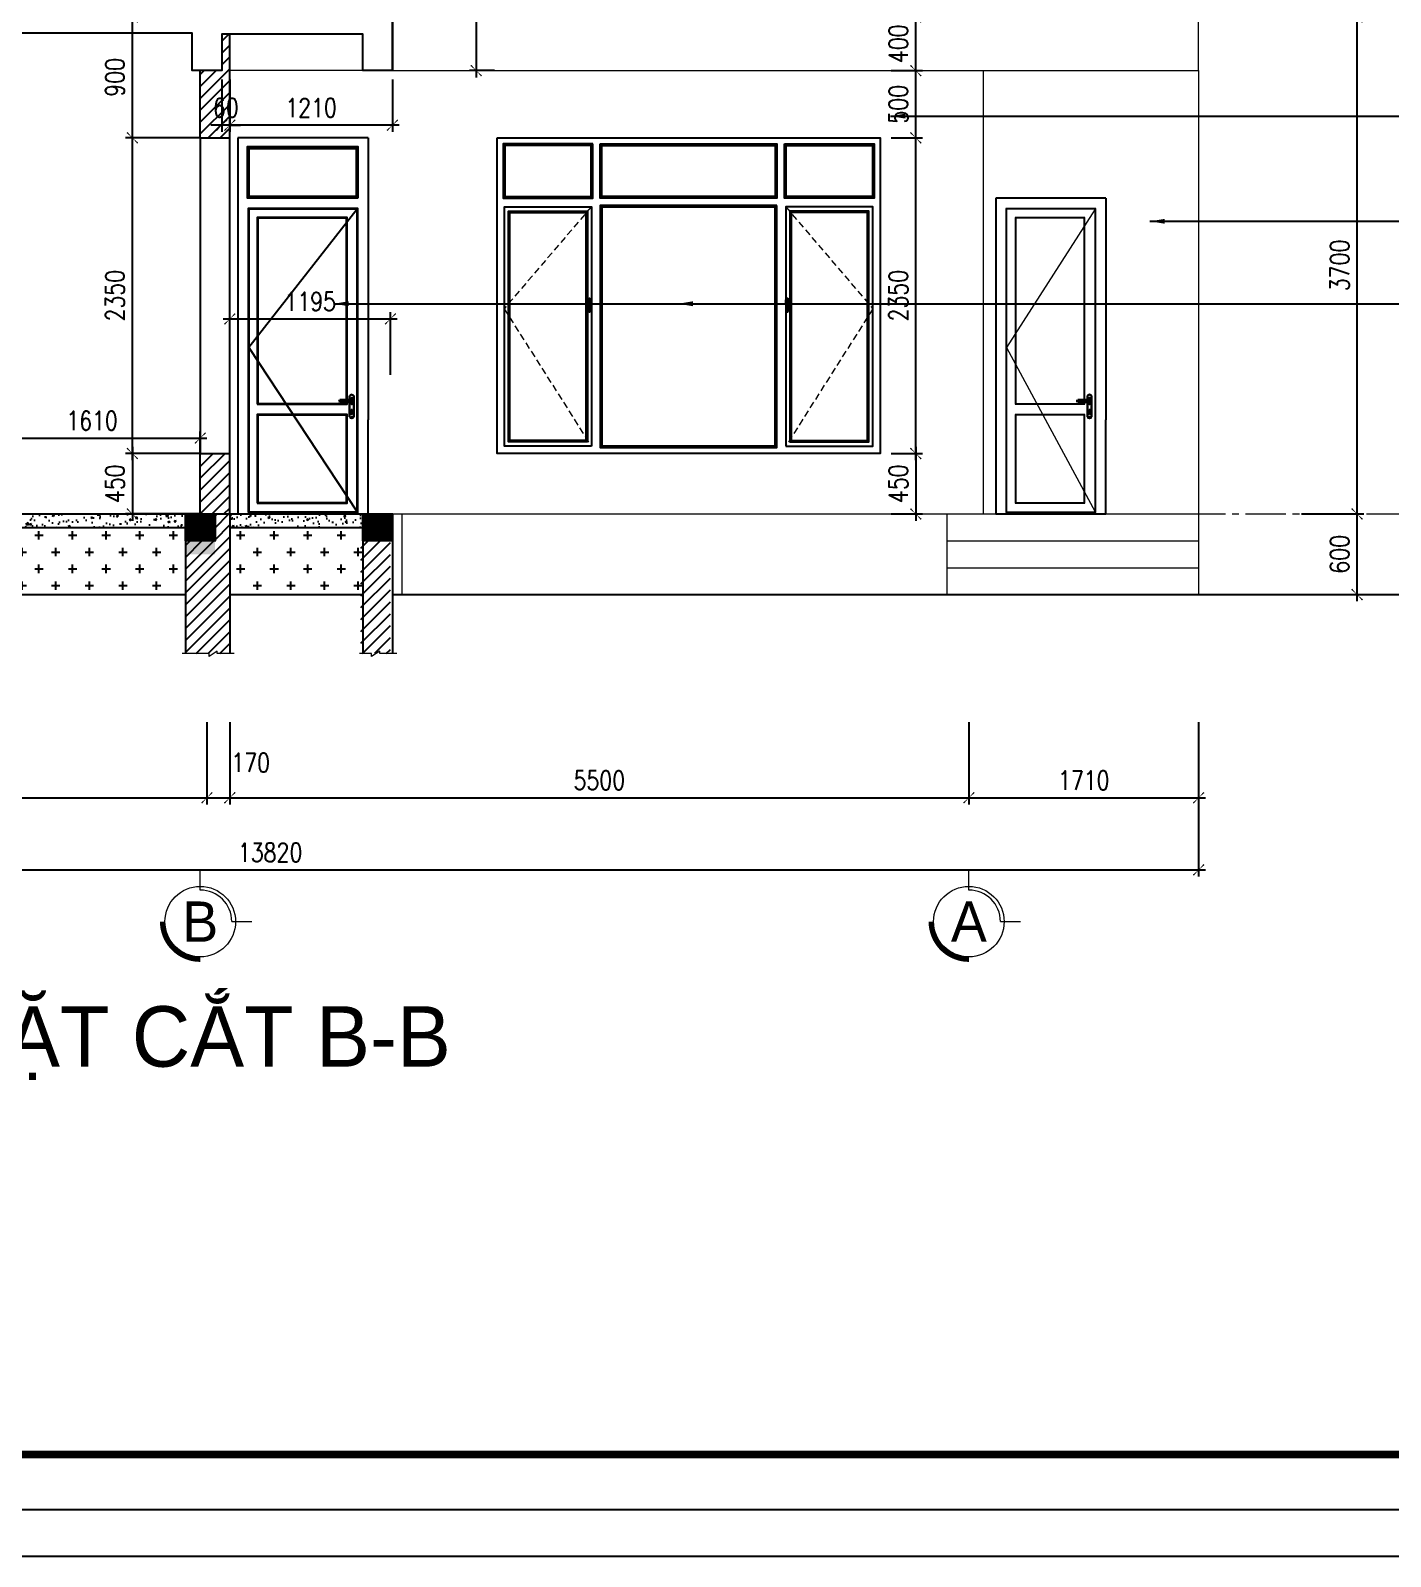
# Model space of a CAD drawing. Header units: millimetres. Extents: x -34806 to 662668, y 63228 to 99452.
# Drawn here: x 453486 to 463607, y 69332 to 80691 of the extents above; entities that cross this region are included whole.
import ezdxf
from ezdxf.enums import TextEntityAlignment as Align

# ---------------------------------------------------------------- set-up
doc = ezdxf.new("R2010")
doc.units = ezdxf.units.MM
doc.header["$LTSCALE"] = 200
doc.header["$MEASUREMENT"] = 0
doc.header["$PDMODE"] = 3
doc.header["$PDSIZE"] = 50
doc.linetypes.add('CENTER2', pattern=[1.125, 0.75, -0.125, 0.125, -0.125])
doc.linetypes.add('HIDDEN', pattern=[0.375, 0.25, -0.125])
doc.layers.get('0').update_dxf_attribs({"color": 95, "linetype": 'CONTINUOUS'})
doc.layers.get('DEFPOINTS').update_dxf_attribs({"linetype": 'CONTINUOUS'})
for name, color, linetype, lineweight in [('3', 7, 'CONTINUOUS', 30), ('hacth', 251, 'CONTINUOUS', 13), ('hatch', 251, 'CONTINUOUS', 5), ('nep', 4, 'CONTINUOUS', 30), ('thay', 7, 'CONTINUOUS', 18), ('tim', 254, 'CENTER2', 9), ('VU', 8, 'HIDDEN', 13)]:
    doc.layers.add(name, color=color, linetype=linetype, lineweight=lineweight)
for name, color, linetype in [('8', 1, 'CONTINUOUS'), ('A_Walls', 1, 'CONTINUOUS'), ('DIM', 1, 'CONTINUOUS'), ('KHUNGTEN', 7, 'CONTINUOUS'), ('NET-THAY', 4, 'CONTINUOUS'), ('Net_Manh', 155, 'CONTINUOUS'), ('TEXT', 7, 'CONTINUOUS'), ('TPTA-Text', 253, 'CONTINUOUS'), ('TPTA-Virtural', 253, 'CONTINUOUS'), ('TUONG', 2, 'CONTINUOUS'), ('wood', 254, 'CONTINUOUS')]:
    doc.layers.add(name, color=color, linetype=linetype)
doc.styles.add('dam', font='VHAVANB.ttf', dxfattribs={"width": 0.9, "height": 450})
doc.styles.add('RomanS', font='romans.shx', dxfattribs={"width": 0.8})
doc.dimstyles.new('D1', dxfattribs={"dimtxt": 140, "dimasz": 80, "dimexe": 50, "dimexo": 0, "dimgap": 60, "dimtad": 1, "dimdec": 0, "dimzin": 0, "dimdsep": 46, "dimtxsty": 'RomanS', "dimblk1": 'ARCHTICK', "dimblk2": 'ARCHTICK', "dimsah": 1, "dimcen": 100, "dimdle": 50, "dimclrt": 7, "dimadec": 0, "dimazin": 0, "dimtfac": 0.005, "dimtdec": 0, "dimtix": 1, "dimtofl": 0, "dimtmove": 2, "dimatfit": 3, "dimldrblk": 'ARCHTICK', "dimfxl": 1, "dimtvp": 0.8, "dimtolj": 1, "dimtzin": 0, "dimarcsym": 0})
doc.dimstyles.new('DIM-A3', dxfattribs={"dimscale": 0, "dimtxt": 160, "dimasz": 110, "dimexe": 110, "dimexo": 0, "dimgap": 110, "dimtad": 1, "dimdec": 0, "dimdsep": 46, "dimtxsty": 'RomanS', "dimblk1": 'ARCHTICK', "dimblk2": 'ARCHTICK', "dimsah": 1, "dimcen": 0.09, "dimdle": 110, "dimclrd": 256, "dimclre": 256, "dimclrt": 14, "dimadec": 0, "dimazin": 0, "dimtfac": 1, "dimtdec": 0, "dimtix": 1, "dimtmove": 2, "dimatfit": 3, "dimfxl": 110, "dimtolj": 1, "dimarcsym": 0})

# ---------------------------------------------------------------- blocks, each defined once
blk = doc.blocks.new('tr')
at = {"layer": 'thay', "ltscale": 600}
for p, q in [((0, -200), (0, 0)), ((313, -513), (513, -513))]:
    blk.add_line(p, q, dxfattribs=at)
at = {"layer": 'thay', "color": 150, "ltscale": 600, "const_width": 50}
blk.add_lwpolyline([(-375, -513, 0.414214), (0, -888, 0.414214)], format="xyb", dxfattribs=at)
at = {"layer": 'thay', "ltscale": 600}
blk.add_circle((0, -513), 350, dxfattribs=at)
blk.add_arc((0, -513), 313, 0, 90, dxfattribs=at)
blk = doc.blocks.new('_ArchTick')
at = {"layer": 'DIM', "color": 150}
blk.add_lwpolyline([(0.5, 0.5, 0.133, 0, 0), (0, 0, 0, 0.133, 0), (-0.5, -0.5, 0.133, 0.133, 0)], format="xyseb", dxfattribs=at)
blk = doc.blocks.new('*D658')
at = {"layer": 'DEFPOINTS', "color": 0}
for p in [(448359, 75542), (462179, 75542), (462179, 74443)]:
    blk.add_point(p, dxfattribs=at)
at = {"layer": 'DIM', "color": 0, "lineweight": -2}
for p, q in [((448359, 75542), (448359, 74393)), ((462179, 75542), (462179, 74393)), ((448309, 74443), (462229, 74443))]:
    blk.add_line(p, q, dxfattribs=at)
at = {"layer": 'DIM', "color": 0, "lineweight": -2, "xscale": 80, "yscale": 80, "zscale": 80, "rotation": 180}
blk.add_blockref('_ArchTick', (448359, 74443), dxfattribs=at)
at = {"layer": 'DIM', "color": 0, "lineweight": -2, "xscale": 80, "yscale": 80, "zscale": 80}
blk.add_blockref('_ArchTick', (462179, 74443), dxfattribs=at)
at = {"layer": 'DIM', "color": 7, "insert": (455269, 74573), "char_height": 140, "attachment_point": 5, "style": 'RomanS'}
blk.add_mtext('\\A1;13820', dxfattribs=at)
blk = doc.blocks.new('*D660')
at = {"layer": 'DEFPOINTS', "color": 0}
for p in [(454969, 75542), (460469, 75542), (460469, 74980)]:
    blk.add_point(p, dxfattribs=at)
at = {"layer": 'DIM', "color": 0, "lineweight": -2}
for p, q in [((454969, 75542), (454969, 74930)), ((460469, 75542), (460469, 74930)), ((454919, 74980), (460519, 74980))]:
    blk.add_line(p, q, dxfattribs=at)
at = {"layer": 'DIM', "color": 0, "lineweight": -2, "xscale": 80, "yscale": 80, "zscale": 80, "rotation": 180}
blk.add_blockref('_ArchTick', (454969, 74980), dxfattribs=at)
at = {"layer": 'DIM', "color": 0, "lineweight": -2, "xscale": 80, "yscale": 80, "zscale": 80}
blk.add_blockref('_ArchTick', (460469, 74980), dxfattribs=at)
at = {"layer": 'DIM', "color": 7, "insert": (457719, 75110), "char_height": 140, "attachment_point": 5, "style": 'RomanS'}
blk.add_mtext('\\A1;5500', dxfattribs=at)
blk = doc.blocks.new('*D661')
at = {"layer": 'DEFPOINTS', "color": 0}
for p in [(460469, 75542), (462179, 75542), (462179, 74980)]:
    blk.add_point(p, dxfattribs=at)
at = {"layer": 'DIM', "color": 0, "lineweight": -2}
for p, q in [((460469, 75542), (460469, 74930)), ((462179, 75542), (462179, 74930)), ((460419, 74980), (462229, 74980))]:
    blk.add_line(p, q, dxfattribs=at)
at = {"layer": 'DIM', "color": 0, "lineweight": -2, "xscale": 80, "yscale": 80, "zscale": 80, "rotation": 180}
blk.add_blockref('_ArchTick', (460469, 74980), dxfattribs=at)
at = {"layer": 'DIM', "color": 0, "lineweight": -2, "xscale": 80, "yscale": 80, "zscale": 80}
blk.add_blockref('_ArchTick', (462179, 74980), dxfattribs=at)
at = {"layer": 'DIM', "color": 7, "insert": (461324, 75110), "char_height": 140, "attachment_point": 5, "style": 'RomanS'}
blk.add_mtext('\\A1;1710', dxfattribs=at)
blk = doc.blocks.new('*D662')
at = {"layer": 'DEFPOINTS', "color": 0}
for p in [(448469, 75542), (454799, 75542), (454799, 74980)]:
    blk.add_point(p, dxfattribs=at)
at = {"layer": 'DIM', "color": 0, "lineweight": -2}
for p, q in [((448469, 75542), (448469, 74930)), ((454799, 75542), (454799, 74930)), ((448419, 74980), (454849, 74980))]:
    blk.add_line(p, q, dxfattribs=at)
at = {"layer": 'DIM', "color": 0, "lineweight": -2, "xscale": 80, "yscale": 80, "zscale": 80, "rotation": 180}
blk.add_blockref('_ArchTick', (448469, 74980), dxfattribs=at)
at = {"layer": 'DIM', "color": 0, "lineweight": -2, "xscale": 80, "yscale": 80, "zscale": 80}
blk.add_blockref('_ArchTick', (454799, 74980), dxfattribs=at)
at = {"layer": 'DIM', "color": 7, "insert": (451634, 75110), "char_height": 140, "attachment_point": 5, "style": 'RomanS'}
blk.add_mtext('\\A1;6330', dxfattribs=at)
blk = doc.blocks.new('*D666')
at = {"layer": 'DEFPOINTS', "color": 0}
for p in [(454799, 75542), (454969, 75542), (454969, 74980)]:
    blk.add_point(p, dxfattribs=at)
at = {"layer": 'DIM', "color": 0, "lineweight": -2}
for p, q in [((454799, 75542), (454799, 74930)), ((454969, 75542), (454969, 74930)), ((454749, 74980), (455019, 74980))]:
    blk.add_line(p, q, dxfattribs=at)
at = {"layer": 'DIM', "color": 0, "lineweight": -2, "xscale": 80, "yscale": 80, "zscale": 80, "rotation": 180}
blk.add_blockref('_ArchTick', (454799, 74980), dxfattribs=at)
at = {"layer": 'DIM', "color": 0, "lineweight": -2, "xscale": 80, "yscale": 80, "zscale": 80}
blk.add_blockref('_ArchTick', (454969, 74980), dxfattribs=at)
at = {"layer": 'DIM', "color": 7, "insert": (455124, 75242), "char_height": 140, "attachment_point": 5, "style": 'RomanS'}
blk.add_mtext('\\A1;170', dxfattribs=at)
blk = doc.blocks.new('*D669')
at = {"layer": 'DEFPOINTS', "color": 0}
for p in [(456164, 78544), (454969, 78275), (456164, 78127)]:
    blk.add_point(p, dxfattribs=at)
at = {"layer": 'DIM', "color": 0, "lineweight": -2}
for p, q in [((454919, 78544), (456214, 78544)), ((454969, 78275), (454969, 78594)), ((456164, 78127), (456164, 78594))]:
    blk.add_line(p, q, dxfattribs=at)
at = {"layer": 'DIM', "color": 0, "lineweight": -2, "xscale": 80, "yscale": 80, "zscale": 80, "rotation": 180}
blk.add_blockref('_ArchTick', (454969, 78544), dxfattribs=at)
at = {"layer": 'DIM', "color": 0, "lineweight": -2, "xscale": 80, "yscale": 80, "zscale": 80}
blk.add_blockref('_ArchTick', (456164, 78544), dxfattribs=at)
at = {"layer": 'DIM', "color": 7, "insert": (455567, 78674), "char_height": 140, "attachment_point": 5, "style": 'RomanS'}
blk.add_mtext('\\A1;1195', dxfattribs=at)
blk = doc.blocks.new('*D681')
at = {"layer": 'DEFPOINTS', "color": 0}
for p in [(454244, 79892), (454749, 79892), (454749, 77542)]:
    blk.add_point(p, dxfattribs=at)
at = {"layer": 'DIM', "color": 0, "lineweight": -2}
for p, q in [((454749, 79892), (454194, 79892)), ((454244, 77492), (454244, 79942)), ((454749, 77542), (454194, 77542))]:
    blk.add_line(p, q, dxfattribs=at)
at = {"layer": 'DIM', "color": 0, "lineweight": -2, "xscale": 80, "yscale": 80, "zscale": 80}
for p, rotation in [((454244, 79892), 90), ((454244, 77542), 270)]:
    blk.add_blockref('_ArchTick', p, dxfattribs=dict(at, rotation=rotation))
at = {"layer": 'DIM', "color": 7, "insert": (454114, 78717), "char_height": 140, "attachment_point": 5, "rotation": 90, "style": 'RomanS'}
blk.add_mtext('\\A1;2350', dxfattribs=at)
blk = doc.blocks.new('*D682')
at = {"layer": 'DEFPOINTS', "color": 0}
for p in [(454749, 77542), (454244, 77092), (454749, 77092)]:
    blk.add_point(p, dxfattribs=at)
at = {"layer": 'DIM', "color": 0, "lineweight": -2}
for p, q in [((454244, 77592), (454244, 77042)), ((454749, 77542), (454194, 77542)), ((454749, 77092), (454194, 77092))]:
    blk.add_line(p, q, dxfattribs=at)
at = {"layer": 'DIM', "color": 0, "lineweight": -2, "xscale": 80, "yscale": 80, "zscale": 80}
for p, rotation in [((454244, 77542), 90), ((454244, 77092), 270)]:
    blk.add_blockref('_ArchTick', p, dxfattribs=dict(at, rotation=rotation))
at = {"layer": 'DIM', "color": 7, "insert": (454114, 77317), "char_height": 140, "attachment_point": 5, "rotation": 90, "style": 'RomanS'}
blk.add_mtext('\\A1;450', dxfattribs=at)
blk = doc.blocks.new('*D683')
at = {"layer": 'DEFPOINTS', "color": 0}
for p in [(454244, 80792), (454749, 80792), (454749, 79892)]:
    blk.add_point(p, dxfattribs=at)
at = {"layer": 'DIM', "color": 0, "lineweight": -2}
for p, q in [((454749, 80792), (454194, 80792)), ((454244, 79842), (454244, 80842)), ((454749, 79892), (454194, 79892))]:
    blk.add_line(p, q, dxfattribs=at)
at = {"layer": 'DIM', "color": 0, "lineweight": -2, "xscale": 80, "yscale": 80, "zscale": 80}
for p, rotation in [((454244, 80792), 90), ((454244, 79892), 270)]:
    blk.add_blockref('_ArchTick', p, dxfattribs=dict(at, rotation=rotation))
at = {"layer": 'DIM', "color": 7, "insert": (454114, 80342), "char_height": 140, "attachment_point": 5, "rotation": 90, "style": 'RomanS'}
blk.add_mtext('\\A1;900', dxfattribs=at)
blk = doc.blocks.new('*D684')
at = {"layer": 'DEFPOINTS', "color": 0}
for p in [(462944, 89498), (463876, 89498), (462944, 76492)]:
    blk.add_point(p, dxfattribs=at)
at = {"layer": 'DIM', "color": 0, "lineweight": -2}
for p, q in [((463876, 76442), (463876, 89548)), ((462944, 89498), (463926, 89498)), ((462944, 76492), (463926, 76492))]:
    blk.add_line(p, q, dxfattribs=at)
at = {"layer": 'DIM', "color": 0, "lineweight": -2, "xscale": 80, "yscale": 80, "zscale": 80}
for p, rotation in [((463876, 89498), 90), ((463876, 76492), 270)]:
    blk.add_blockref('_ArchTick', p, dxfattribs=dict(at, rotation=rotation))
at = {"layer": 'DIM', "color": 7, "insert": (463738, 82855), "char_height": 140, "attachment_point": 5, "rotation": 90, "style": 'RomanS'}
blk.add_mtext('\\A1;13005', dxfattribs=at)
blk = doc.blocks.new('*D685')
at = {"layer": 'DEFPOINTS', "color": 0}
for p in [(462944, 77092), (463358, 77092), (462944, 76492)]:
    blk.add_point(p, dxfattribs=at)
at = {"layer": 'DIM', "color": 0, "lineweight": -2}
for p, q in [((463358, 76442), (463358, 77142)), ((462944, 77092), (463408, 77092)), ((462944, 76492), (463408, 76492))]:
    blk.add_line(p, q, dxfattribs=at)
at = {"layer": 'DIM', "color": 0, "lineweight": -2, "xscale": 80, "yscale": 80, "zscale": 80}
for p, rotation in [((463358, 77092), 90), ((463358, 76492), 270)]:
    blk.add_blockref('_ArchTick', p, dxfattribs=dict(at, rotation=rotation))
at = {"layer": 'DIM', "color": 7, "insert": (463228, 76792), "char_height": 140, "attachment_point": 5, "rotation": 90, "style": 'RomanS'}
blk.add_mtext('\\A1;600', dxfattribs=at)
blk = doc.blocks.new('*D686')
at = {"layer": 'DEFPOINTS', "color": 0}
for p in [(462944, 80792), (463358, 80792), (462944, 77092)]:
    blk.add_point(p, dxfattribs=at)
at = {"layer": 'DIM', "color": 0, "lineweight": -2}
for p, q in [((462944, 80792), (463408, 80792)), ((463358, 77042), (463358, 80842)), ((462944, 77092), (463408, 77092))]:
    blk.add_line(p, q, dxfattribs=at)
at = {"layer": 'DIM', "color": 0, "lineweight": -2, "xscale": 80, "yscale": 80, "zscale": 80}
for p, rotation in [((463358, 80792), 90), ((463358, 77092), 270)]:
    blk.add_blockref('_ArchTick', p, dxfattribs=dict(at, rotation=rotation))
at = {"layer": 'DIM', "color": 7, "insert": (463228, 78942), "char_height": 140, "attachment_point": 5, "rotation": 90, "style": 'RomanS'}
blk.add_mtext('\\A1;3700', dxfattribs=at)
blk = doc.blocks.new('*D698')
at = {"layer": 'DEFPOINTS', "color": 0}
for p in [(456939, 81492), (456803, 80392), (456939, 80392)]:
    blk.add_point(p, dxfattribs=at)
at = {"layer": 'DIM', "color": 0, "lineweight": -2}
for p, q in [((456939, 81492), (456753, 81492)), ((456803, 81542), (456803, 80342)), ((456939, 80392), (456753, 80392))]:
    blk.add_line(p, q, dxfattribs=at)
at = {"layer": 'DIM', "color": 0, "lineweight": -2, "xscale": 80, "yscale": 80, "zscale": 80}
for p, rotation in [((456803, 81492), 90), ((456803, 80392), 270)]:
    blk.add_blockref('_ArchTick', p, dxfattribs=dict(at, rotation=rotation))
at = {"layer": 'DIM', "color": 7, "insert": (456673, 80942), "char_height": 140, "attachment_point": 5, "rotation": 90, "style": 'RomanS'}
blk.add_mtext('\\A1;1100', dxfattribs=at)
blk = doc.blocks.new('taynam')
at = {"layer": '8'}
for p, q in [((-3, 21), (1, 21)), ((-1, 20), (-1, 23)), ((-3, -21), (1, -21)), ((-1, -23), (-1, -20)), ((-3, -119), (1, -119)), ((-1, -121), (-1, -117))]:
    blk.add_line(p, q, dxfattribs=at)
for centre in [(-1, 21), (-1, -21), (-1, -119)]:
    blk.add_circle(centre, 2.54, dxfattribs=at)
at = {"layer": 'nep', "lineweight": 30}
for p, q in [((-3, 8), (87, 8)), ((-6, -77), (-6, -93)), ((-3, -8), (87, -8)), ((4, -77), (4, -93))]:
    blk.add_line(p, q, dxfattribs=at)
for points in [[(-16, 38), (-16, -119)], [(15, 8), (15, 38)], [(-1, -69), (0, -69), (0, -70), (0, -70), (0, -71), (0, -71), (0, -75), (-2, -75), (-2, -69), (-1, -69)], [(15, -119), (15, -8)]]:
    blk.add_lwpolyline(points, dxfattribs=at)
for centre, radius, start, end in [((-1, 30), 17.2, 26.2994, 153.7006), ((0, 0), 8.68, 107.4908, 252.5092), ((81, 0), 10.7, 309.4148, 50.5852), ((-1, -72), 6.73, 314.6001, 225.3999), ((-1, -93), 4.72, 180, 0), ((-1, -111), 17.4, 207.4481, 332.5519)]:
    blk.add_arc(centre, radius, start, end, dxfattribs=at)
blk = doc.blocks.new('*D702')
at = {"layer": 'DEFPOINTS', "color": 0}
for p in [(454969, 80325), (456179, 80325), (454969, 79986)]:
    blk.add_point(p, dxfattribs=at)
at = {"layer": 'DIM', "color": 0, "lineweight": -2}
for p, q in [((454969, 80325), (454969, 79936)), ((456179, 80325), (456179, 79936)), ((456229, 79986), (454919, 79986))]:
    blk.add_line(p, q, dxfattribs=at)
at = {"layer": 'DIM', "color": 0, "lineweight": -2, "xscale": 80, "yscale": 80, "zscale": 80, "rotation": 180}
blk.add_blockref('_ArchTick', (454969, 79986), dxfattribs=at)
at = {"layer": 'DIM', "color": 0, "lineweight": -2, "xscale": 80, "yscale": 80, "zscale": 80}
blk.add_blockref('_ArchTick', (456179, 79986), dxfattribs=at)
at = {"layer": 'DIM', "color": 7, "insert": (455574, 80116), "char_height": 140, "attachment_point": 5, "style": 'RomanS'}
blk.add_mtext('\\A1;1210', dxfattribs=at)
blk = doc.blocks.new('*D703')
at = {"layer": 'DEFPOINTS', "color": 0}
for p in [(454909, 80325), (454969, 80325), (454909, 79986)]:
    blk.add_point(p, dxfattribs=at)
at = {"layer": 'DIM', "color": 0, "lineweight": -2}
for p, q in [((454909, 80325), (454909, 79936)), ((454969, 80325), (454969, 79936)), ((454909, 79986), (454829, 79986)), ((454969, 79986), (455049, 79986))]:
    blk.add_line(p, q, dxfattribs=at)
at = {"layer": 'DIM', "color": 0, "lineweight": -2, "xscale": 80, "yscale": 80, "zscale": 80}
blk.add_blockref('_ArchTick', (454909, 79986), dxfattribs=at)
at = {"layer": 'DIM', "color": 0, "lineweight": -2, "xscale": 80, "yscale": 80, "zscale": 80, "rotation": 180}
blk.add_blockref('_ArchTick', (454969, 79986), dxfattribs=at)
at = {"layer": 'DIM', "color": 7, "insert": (454939, 80116), "char_height": 140, "attachment_point": 5, "style": 'RomanS'}
blk.add_mtext('\\A1;60', dxfattribs=at)
blk = doc.blocks.new('*D705')
at = {"layer": 'DEFPOINTS', "color": 0}
for p in [(454749, 77657), (453139, 77238), (454749, 77238)]:
    blk.add_point(p, dxfattribs=at)
at = {"layer": 'DIM', "color": 0, "lineweight": -2}
for p, q in [((453139, 77238), (453139, 77707)), ((454749, 77238), (454749, 77707)), ((453089, 77657), (454799, 77657))]:
    blk.add_line(p, q, dxfattribs=at)
at = {"layer": 'DIM', "color": 0, "lineweight": -2, "xscale": 80, "yscale": 80, "zscale": 80, "rotation": 180}
blk.add_blockref('_ArchTick', (453139, 77657), dxfattribs=at)
at = {"layer": 'DIM', "color": 0, "lineweight": -2, "xscale": 80, "yscale": 80, "zscale": 80}
blk.add_blockref('_ArchTick', (454749, 77657), dxfattribs=at)
at = {"layer": 'DIM', "color": 7, "insert": (453944, 77787), "char_height": 140, "attachment_point": 5, "style": 'RomanS'}
blk.add_mtext('\\A1;1610', dxfattribs=at)
blk = doc.blocks.new('*D1041')
at = {"layer": 'DEFPOINTS', "color": 0}
for p in [(459891, 77542), (459891, 77092), (460074, 77092)]:
    blk.add_point(p, dxfattribs=at)
at = {"layer": 'DIM', "color": 0, "lineweight": -2}
for p, q in [((460074, 77592), (460074, 77042)), ((459891, 77542), (460124, 77542)), ((459891, 77092), (460124, 77092))]:
    blk.add_line(p, q, dxfattribs=at)
at = {"layer": 'DIM', "color": 0, "lineweight": -2, "xscale": 80, "yscale": 80, "zscale": 80}
for p, rotation in [((460074, 77542), 90), ((460074, 77092), 270)]:
    blk.add_blockref('_ArchTick', p, dxfattribs=dict(at, rotation=rotation))
at = {"layer": 'DIM', "color": 7, "insert": (459944, 77317), "char_height": 140, "attachment_point": 5, "rotation": 90, "style": 'RomanS'}
blk.add_mtext('\\A1;450', dxfattribs=at)
blk = doc.blocks.new('*D1042')
at = {"layer": 'DEFPOINTS', "color": 0}
for p in [(459891, 79892), (460074, 79892), (459891, 77542)]:
    blk.add_point(p, dxfattribs=at)
at = {"layer": 'DIM', "color": 0, "lineweight": -2}
for p, q in [((459891, 79892), (460124, 79892)), ((460074, 77492), (460074, 79942)), ((459891, 77542), (460124, 77542))]:
    blk.add_line(p, q, dxfattribs=at)
at = {"layer": 'DIM', "color": 0, "lineweight": -2, "xscale": 80, "yscale": 80, "zscale": 80}
for p, rotation in [((460074, 79892), 90), ((460074, 77542), 270)]:
    blk.add_blockref('_ArchTick', p, dxfattribs=dict(at, rotation=rotation))
at = {"layer": 'DIM', "color": 7, "insert": (459944, 78717), "char_height": 140, "attachment_point": 5, "rotation": 90, "style": 'RomanS'}
blk.add_mtext('\\A1;2350', dxfattribs=at)
blk = doc.blocks.new('*D1043')
at = {"layer": 'DEFPOINTS', "color": 0}
for p in [(459891, 80392), (460074, 80392), (459891, 79892)]:
    blk.add_point(p, dxfattribs=at)
at = {"layer": 'DIM', "color": 0, "lineweight": -2}
for p, q in [((460074, 79842), (460074, 80442)), ((459891, 80392), (460124, 80392)), ((459891, 79892), (460124, 79892))]:
    blk.add_line(p, q, dxfattribs=at)
at = {"layer": 'DIM', "color": 0, "lineweight": -2, "xscale": 80, "yscale": 80, "zscale": 80}
for p, rotation in [((460074, 80392), 90), ((460074, 79892), 270)]:
    blk.add_blockref('_ArchTick', p, dxfattribs=dict(at, rotation=rotation))
at = {"layer": 'DIM', "color": 7, "insert": (459944, 80142), "char_height": 140, "attachment_point": 5, "rotation": 90, "style": 'RomanS'}
blk.add_mtext('\\A1;500', dxfattribs=at)
blk = doc.blocks.new('*D1044')
at = {"layer": 'DEFPOINTS', "color": 0}
for p in [(459891, 80792), (460074, 80792), (459891, 80392)]:
    blk.add_point(p, dxfattribs=at)
at = {"layer": 'DIM', "color": 0, "lineweight": -2}
for p, q in [((459891, 80792), (460124, 80792)), ((460074, 80342), (460074, 80842)), ((459891, 80392), (460124, 80392))]:
    blk.add_line(p, q, dxfattribs=at)
at = {"layer": 'DIM', "color": 0, "lineweight": -2, "xscale": 80, "yscale": 80, "zscale": 80}
for p, rotation in [((460074, 80792), 90), ((460074, 80392), 270)]:
    blk.add_blockref('_ArchTick', p, dxfattribs=dict(at, rotation=rotation))
at = {"layer": 'DIM', "color": 7, "insert": (459944, 80592), "char_height": 140, "attachment_point": 5, "rotation": 90, "style": 'RomanS'}
blk.add_mtext('\\A1;400', dxfattribs=at)
blk = doc.blocks.new('khung')
at = {"layer": 'DEFPOINTS', "color": 8}
blk.add_lwpolyline([(0, 0), (31503, 0), (31503, 22275), (0, 22275)], close=True, dxfattribs=at)
at = {"layer": 'KHUNGTEN', "color": 4, "const_width": 54.3}
blk.add_lwpolyline([(848, 388), (31117, 388), (31117, 21887), (848, 21887)], close=True, dxfattribs=at)

msp = doc.modelspace()

# ---------------------------------------------------------------- hatches: boundary and pattern name
h = msp.add_hatch()
h.set_pattern_fill('ANSI31', color=256, scale=15, angle=180, style=0)
h.set_pattern_definition([(225, (-15057.5215, -197493.4991), (1.325825215, -1.325825215), [])])
h.paths.add_polyline_path([(454859.1, 77092.3), (454639.1, 77092.3), (454639.1, 76892.3), (454859.1, 76892.3)])
h.paths.add_polyline_path([(456179.1, 77092.3), (455959.1, 77092.3), (455959.1, 76892.3), (456179.1, 76892.3)])
h.paths.add_polyline_path([(448579.1, 76992.3), (448359.1, 76992.3), (448359.1, 76792.3), (448579.1, 76792.3)])
h.paths.add_polyline_path([(450059.1, 76992.3), (449839.1, 76992.3), (449839.1, 76739.2), (450059.1, 76739.2)])
at = {"layer": 'Net_Manh'}
h = msp.add_hatch(dxfattribs=at)
h.set_pattern_fill('ANSI31', color=256, scale=500, style=0)
h.set_pattern_definition([(45, (-482.32, -336066.216), (-44.194174, 44.194174), [])])
h.paths.add_polyline_path([(454749.1, 79892.4), (454969.1, 79892.4), (454969.1, 80664.8), (454909.1, 80664.8), (454909.1, 80392.3), (454749.1, 80392.3)])
h.paths.add_polyline_path([(454969.1, 77542.3), (454749.1, 77542.3), (454749.1, 77092.3), (454969.1, 77092.3)])
h = msp.add_hatch(dxfattribs=at)
h.set_pattern_fill('AR-CONC', color=256, scale=20, style=0)
h.set_pattern_definition([(50, (-482.32, -336066.22), (143.452037, -12.550427), [15, -165]), (355, (-482.32, -336066.22), (-27.750267, 150.438427), [12, -132]), (100.4514, (-470.37, -336067.26), (115.701876, 137.887908), [12.748038, -140.228422]), (46.1842, (-482.32, -336026.22), (213.44821, -33.103803), [22.5, -247.5]), (96.6356, (-464.53, -336028.97), (186.93254, 194.823574), [19.12206, -210.3426]), (351.1842, (-482.32, -336026.22), (186.93239, 194.82372), [18, -198]), (21, (-462.32, -336036.22), (119.38141, -80.523778), [15, -165]), (326, (-462.32, -336036.22), (48.663066, 145.03001), [12, -132]), (71.4514, (-452.37, -336042.93), (168.044526, 64.5061), [12.748038, -140.228422]), (37.5, (-482.32, -336066.216), (2.431971, 66.5787708), [0, -130.4, 0, -134, 0, -132.5]), (7.5, (-482.32, -336066.216), (52.6139075, 78.882342), [0, -76.4, 0, -127.4, 0, -50.5]), (327.5, (-526.92, -336066.216), (106.7644872, -4.5109743), [0, -50, 0, -156, 0, -207]), (317.5, (-546.92, -336066.22), (116.637234, 20.020996), [0, -65, 0, -103.6, 0, -147])])
h.paths.add_polyline_path([(455974.1, 77092.3), (454969.1, 77092.3), (454969.1, 76992.3), (455974.1, 76992.3)])
h.paths.add_polyline_path([(453078.4, 77092.3), (453078.4, 76992.3), (454639.1, 76992.3), (454639.1, 77092.3)])
h = msp.add_hatch(dxfattribs=at)
h.set_pattern_fill('ANSI31', color=256, scale=500, style=0)
h.set_pattern_definition([(45, (27762.84, -280987.32), (-44.194174, 44.194174), [])])
h.paths.add_polyline_path([(454969.1, 77092.3), (454859.1, 77092.3), (454859.1, 76892.3), (454639.1, 76892.3), (454639.1, 76053.5), (454814.8, 76053.5), (454814.8, 76031.2), (454875.9, 76071.9), (454875.9, 76053.2), (454969.1, 76053.2)])
h.paths.add_polyline_path([(456164.1, 76892.3), (455944.1, 76892.3), (455944.1, 76053.5), (456009.8, 76053.5), (456009.8, 76031.2), (456070.9, 76071.9), (456070.9, 76053.2), (456164.1, 76053.2)])
h = msp.add_hatch(dxfattribs=at)
h.set_pattern_fill('BT-01', color=256, scale=20, style=0, pattern_type=2)
h.set_pattern_definition([(50, (-497.32, -336066.22), (143.452037, -12.550427), [15, -165]), (355, (-497.32, -336066.22), (-27.750267, 150.438427), [12, -132]), (100.4514, (-485.37, -336067.26), (115.701876, 137.887908), [12.748038, -140.228422]), (46.1842, (-497.32, -336026.22), (213.44821, -33.103803), [22.5, -247.5]), (96.6356, (-479.53, -336028.97), (186.93254, 194.823574), [19.12206, -210.3426]), (351.1842, (-497.32, -336026.22), (186.93239, 194.82372), [18, -198]), (21, (-477.32, -336036.22), (119.38141, -80.523778), [15, -165]), (326, (-477.32, -336036.22), (48.663066, 145.03001), [12, -132]), (71.4514, (-467.37, -336042.93), (168.044526, 64.5061), [12.748038, -140.228422]), (37.5, (-497.32, -336066.216), (2.431971, 66.5787708), [0, -130.4, 0, -134, 0, -132.5]), (7.5, (-497.32, -336066.216), (52.6139075, 78.882342), [0, -76.4, 0, -127.4, 0, -50.5]), (327.5, (-541.92, -336066.216), (106.7644872, -4.5109743), [0, -50, 0, -156, 0, -207]), (317.5, (-561.92, -336066.22), (116.637234, 20.020996), [0, -65, 0, -103.6, 0, -147]), (45, (-497.32, -336066.216), (-60.104076, 60.104076), []), (45, (-497.32, -336041.716), (-60.104076, 60.104076), [])])
h.paths.add_polyline_path([(456179.1, 77092.3), (455959.1, 77092.3), (455959.1, 76892.3), (456179.1, 76892.3)])
h = msp.add_hatch(dxfattribs=at)
h.set_pattern_fill('BT-01', color=256, scale=20, style=0, pattern_type=2)
h.set_pattern_definition([(50, (-482.32, -336166.22), (143.452037, -12.550427), [15, -165]), (355, (-482.32, -336166.22), (-27.750267, 150.438427), [12, -132]), (100.4514, (-470.37, -336167.26), (115.701876, 137.887908), [12.748038, -140.228422]), (46.1842, (-482.32, -336126.22), (213.44821, -33.103803), [22.5, -247.5]), (96.6356, (-464.53, -336128.97), (186.93254, 194.823574), [19.12206, -210.3426]), (351.1842, (-482.32, -336126.22), (186.93239, 194.82372), [18, -198]), (21, (-462.32, -336136.22), (119.38141, -80.523778), [15, -165]), (326, (-462.32, -336136.22), (48.663066, 145.03001), [12, -132]), (71.4514, (-452.37, -336142.93), (168.044526, 64.5061), [12.748038, -140.228422]), (37.5, (-482.32, -336166.216), (2.431971, 66.5787708), [0, -130.4, 0, -134, 0, -132.5]), (7.5, (-482.32, -336166.216), (52.6139075, 78.882342), [0, -76.4, 0, -127.4, 0, -50.5]), (327.5, (-526.92, -336166.216), (106.7644872, -4.5109743), [0, -50, 0, -156, 0, -207]), (317.5, (-546.92, -336166.22), (116.637234, 20.020996), [0, -65, 0, -103.6, 0, -147]), (45, (-482.32, -336166.216), (-60.104076, 60.104076), []), (45, (-482.32, -336141.716), (-60.104076, 60.104076), [])])
h.paths.add_polyline_path([(448579.1, 76992.3), (448359.1, 76992.3), (448359.1, 76792.3), (448579.1, 76792.3)])
h.paths.add_polyline_path([(454859.1, 76992.3), (454639.1, 76992.3), (454639.1, 76792.3), (454859.1, 76792.3)])
h = msp.add_hatch(dxfattribs=at)
h.set_pattern_fill('CROSS', color=256, scale=500, style=0)
h.set_pattern_definition([(0, (-482.32, -336066.22), (125, 125), [62.5, -187.5]), (90, (-451.07, -336097.47), (-125, 125), [62.5, -187.5])])
h.paths.add_polyline_path([(455974.1, 76992.3), (454969.1, 76992.3), (454969.1, 76492.3), (455974.1, 76492.3)])
h.paths.add_polyline_path([(449839.1, 76892.3), (448689.1, 76892.3), (448689.1, 76492.3), (454639.1, 76492.3), (454639.1, 76992.3), (453078.4, 76992.3), (453078.4, 76839.2), (452858.4, 76839.2), (452858.4, 76992.3), (450059.1, 76992.3), (450059.1, 76839.2), (449839.1, 76839.2)])

# ---------------------------------------------------------------- linework, layer by layer
msp.add_lwpolyline([(439548.2, 93454.3), (473373.7, 93454.3), (473373.7, 69332.3), (439548.2, 69332.3)], close=True)
at = {"layer": '3'}
msp.add_line((460669.1, 79442.2), (460669.1, 79442.2), dxfattribs=at)
at = {"layer": 'A_Walls'}
for p, q in [((448689.1, 76492.3), (454639.1, 76492.3)), ((454969.1, 76492.3), (455959.1, 76492.3)), ((456179.1, 76492.3), (468929.9, 76492.3))]:
    msp.add_line(p, q, dxfattribs=at)
at = {"layer": 'hatch'}
for p, q in [((462179.1, 80392.3), (462179.1, 81442.3)), ((456079.1, 80392.3), (462179.1, 80392.3)), ((460579.1, 77092.3), (460579.1, 80392.3)), ((462179.1, 80392.3), (462179.1, 77092.3)), ((461408.1, 77108.7), (461408.1, 79361.1)), ((461408.1, 77108.7), (461408.1, 79361.1)), ((461408.1, 79361.1), (461408.1, 77108.7)), ((454929.1, 77092.3), (462149.1, 77092.3)), ((460305.7, 77092.3), (460305.7, 76892.3)), ((462179.1, 77092.3), (462179.1, 76492.3)), ((460305.7, 76892.3), (462179.1, 76892.3)), ((460305.7, 76892.3), (460305.7, 76692.3)), ((460305.7, 76692.3), (462179.1, 76692.3)), ((460305.7, 76692.3), (460305.7, 76492.3))]:
    msp.add_line(p, q, dxfattribs=at)
for points in [[(456958.8, 77542.3), (459808.8, 77542.3), (459808.8, 79892.4), (456958.8, 79892.4)], [(460745.2, 77103.7), (461413.1, 77103.7), (461413.1, 79366.1), (460745.2, 79366.1)], [(460750.2, 77108.7), (461408.1, 77108.7), (461408.1, 79361.1), (460750.2, 79361.1)], [(460813.1, 77908.8), (461332.8, 77908.8), (461332.8, 79298.2), (460813.1, 79298.2)], [(460818.1, 77913.8), (461327.8, 77913.8), (461327.8, 79293.2), (460818.1, 79293.2)], [(460813.1, 77171.7), (461332.8, 77171.7), (461332.8, 77832.9), (460813.1, 77832.9)], [(460818.1, 77176.7), (461327.8, 77176.7), (461327.8, 77827.9), (460818.1, 77827.9)]]:
    msp.add_lwpolyline(points, close=True, dxfattribs=at)
msp.add_lwpolyline([(461408.1, 79361.1), (460750.2, 78330.7), (461408.1, 77108.7)], dxfattribs=at)
at = {"layer": 'NET-THAY'}
for p, q in [((454749.1, 79892.4), (454749.1, 77542.3)), ((454969.1, 77542.3), (454969.1, 79892.4))]:
    msp.add_line(p, q, dxfattribs=at)
at = {"layer": 'thay'}
for p, q in [((456179.1, 80392.3), (456179.1, 81492.3)), ((455959.1, 80392.3), (454969.1, 80392.3)), ((459808.8, 79892.4), (456958.8, 79892.4)), ((456958.8, 79873.4), (456958.8, 77542.3)), ((454959.1, 77092.3), (462179.1, 77092.3)), ((456179.1, 77092.3), (456179.1, 76492.3)), ((456249.1, 77092.3), (456249.1, 76492.3))]:
    msp.add_line(p, q, dxfattribs=at)
for points in [[(459808.8, 77542.3), (456958.8, 77542.3)], [(455002, 76053.2), (454875.9, 76053.2), (454875.9, 76071.9), (454814.8, 76031.2), (454814.8, 76053.5), (454613.9, 76053.5)], [(456212, 76053.2), (456085.9, 76053.2), (456085.9, 76071.9), (456024.8, 76031.2), (456024.8, 76053.5), (455933.9, 76053.5)]]:
    msp.add_lwpolyline(points, dxfattribs=at)
at = {"layer": 'tim', "linetype": 'CENTER2', "ltscale": 2}
msp.add_line((453078.4, 77092.3), (468929.9, 77092.3), dxfattribs=at)
at = {"layer": 'TPTA-Virtural'}
msp.add_line((461489.1, 79442.2), (461467.3, 79442.2), dxfattribs=at)
msp.add_lwpolyline([(456958.7, 79892.4), (459808.8, 79892.4), (459808.9, 77542.3), (456958.8, 77542.3)], close=True, dxfattribs=at)
for points in [[(460669.1, 79442.2), (460669.1, 77792.6), (460669.1, 77792.6)], [(461467.3, 79442.2), (460669.1, 79442.2)], [(461489.1, 79442.2), (461489.1, 77792.6), (461489.1, 77792.6)], [(460669.1, 77792.6), (460669.1, 77092.3), (461489.1, 77092.3), (461489.1, 77792.6)]]:
    msp.add_lwpolyline(points, dxfattribs=at)
at = {"layer": 'TUONG'}
for p, q in [((456179.1, 80392.3), (456179.1, 81492.3)), ((454969.1, 79892.4), (454969.1, 80664.8)), ((454749.1, 79892.4), (454749.1, 80392.3)), ((454749.1, 79892.4), (454969.1, 79892.4)), ((454749.1, 77542.3), (454969.1, 77542.3)), ((454749.1, 77092.3), (454749.1, 77542.3)), ((454969.1, 77092.3), (454969.1, 77542.3)), ((453078.4, 77092.3), (456179.1, 77092.3)), ((454639.1, 77092.3), (454639.1, 76053.2)), ((454969.1, 77092.3), (454969.1, 76053.2)), ((455959.1, 77092.3), (455959.1, 76053.2)), ((456179.1, 77092.3), (456179.1, 76053.2)), ((453078.4, 76992.3), (454639.1, 76992.3)), ((454969.1, 76992.3), (455959.1, 76992.3)), ((448689.1, 76492.3), (454629.1, 76492.3)), ((454969.1, 76492.3), (455959.1, 76492.3))]:
    msp.add_line(p, q, dxfattribs=at)
msp.add_lwpolyline([(453139.1, 80792.3), (454909.1, 80792.3), (454909.1, 80773.8), (455959.1, 80773.8), (455959.1, 80792.3), (456179.1, 80792.3), (456179.1, 80392.3), (455959.1, 80392.3), (455959.1, 80664.8), (454909.1, 80664.8), (454909.1, 80392.3), (454689.1, 80392.3), (454689.1, 80672.3), (453359.1, 80672.3), (453359.1, 80672.3), (453359.1, 80672.3), (453359.1, 80672.3), (453359.1, 80672.3), (453359.1, 80392.3), (453139.1, 80392.3), (453139.1, 80643.5)], dxfattribs=at)
for points in [[(454639.1, 77092.3), (454859.1, 77092.3), (454859.1, 76892.3), (454639.1, 76892.3)], [(455959.1, 77092.3), (456179.1, 77092.3), (456179.1, 76892.3), (455959.1, 76892.3)]]:
    msp.add_lwpolyline(points, close=True, dxfattribs=at)
at = {"layer": 'VU', "linetype": 'HIDDEN'}
for points in [[(457659.5, 79378.2), (457010.5, 78620.2), (457659.5, 77596.3)], [(459105.8, 79378.2), (459754.8, 78620.2), (459105.8, 77596.3)]]:
    msp.add_lwpolyline(points, dxfattribs=at)
at = {"layer": 'wood'}
for p, q in [((455029.1, 79892.4), (455029.1, 79892.4)), ((455999.1, 79892.4), (455977.3, 79892.4)), ((459029.5, 79838.4), (459029.5, 79452.2)), ((455918.1, 77108.7), (455918.1, 79361.1)), ((455918.1, 77108.7), (455918.1, 79361.1)), ((455918.1, 79361.1), (455918.1, 77108.7)), ((457638.6, 78673.4), (457638.6, 78659.7)), ((457638.8, 78659), (457640.6, 78655.4)), ((457640.8, 78654.8), (457640.8, 78600.9)), ((457651, 78654.8), (457651, 78600.9)), ((457653, 78659), (457651.1, 78655.4)), ((457653.1, 78673.4), (457653.1, 78659.7)), ((459112.2, 78673.4), (459112.2, 78659.7)), ((459112.3, 78659), (459114.2, 78655.4)), ((459114.3, 78654.8), (459114.3, 78600.9)), ((459124.5, 78654.8), (459124.5, 78600.9)), ((459126.5, 78659), (459124.7, 78655.4)), ((459126.7, 78673.4), (459126.7, 78659.7))]:
    msp.add_line(p, q, dxfattribs=at)
for points in [[(455029.1, 79892.4), (455029.1, 77792.6), (455029.1, 77792.6)], [(455977.3, 79892.4), (455029.1, 79892.4)], [(455999.1, 79892.4), (455999.1, 77792.6), (455999.1, 77792.6)], [(455918.1, 79361.1), (455110.2, 78330.7), (455918.1, 77108.7)], [(457634.6, 78686.6), (457634.6, 78652.7)], [(457657.2, 78680.7), (457657.2, 78686.6)], [(457657.2, 78652.7), (457657.2, 78680.7)], [(459108.1, 78680.7), (459108.1, 78686.6)], [(459108.1, 78652.7), (459108.1, 78680.7)], [(459130.7, 78686.6), (459130.7, 78652.7)], [(455029.1, 77792.6), (455029.1, 77092.3), (455999.1, 77092.3), (455999.1, 77792.6)]]:
    msp.add_lwpolyline(points, dxfattribs=at)
for points in [[(455922.4, 79442.2), (455100.2, 79442.2), (455100.2, 79826.3), (455922.4, 79826.3)], [(455912.4, 79452.2), (455110.2, 79452.2), (455110.2, 79816.3), (455912.4, 79816.3)], [(455909.4, 79455.2), (455113.2, 79455.2), (455113.2, 79813.3), (455909.4, 79813.3)], [(457671.8, 79848.4), (457002.7, 79848.4), (457002.7, 79442.2), (457671.8, 79442.2)], [(457661.8, 79838.4), (457012.7, 79838.4), (457012.7, 79452.2), (457661.8, 79452.2)], [(457658.8, 79835.4), (457015.7, 79835.4), (457015.7, 79455.2), (457658.8, 79455.2)], [(457725.8, 79848.4), (459039.5, 79848.4), (459039.5, 79442.2), (457725.8, 79442.2)], [(457735.8, 79838.4), (459029.5, 79838.4), (459029.5, 79452.2), (457735.8, 79452.2)], [(457738.8, 79835.4), (459026.5, 79835.4), (459026.5, 79455.2), (457738.8, 79455.2)], [(459095.8, 79848.4), (459764.8, 79848.4), (459764.8, 79442.2), (459095.8, 79442.2)], [(459105.8, 79838.4), (459754.8, 79838.4), (459754.8, 79452.2), (459105.8, 79452.2)], [(459108.8, 79835.4), (459751.8, 79835.4), (459751.8, 79455.2), (459108.8, 79455.2)], [(455105.2, 77103.7), (455923.1, 77103.7), (455923.1, 79366.1), (455105.2, 79366.1)], [(455110.2, 77108.7), (455918.1, 77108.7), (455918.1, 79361.1), (455110.2, 79361.1)], [(455173.1, 77908.8), (455842.8, 77908.8), (455842.8, 79298.2), (455173.1, 79298.2)], [(455178.1, 77913.8), (455837.8, 77913.8), (455837.8, 79293.2), (455178.1, 79293.2)], [(457661.8, 77596.3), (457012.7, 77596.3), (457012.7, 79378.2), (457661.8, 79378.2)], [(457629.8, 77628.3), (457042.7, 77628.3), (457042.7, 79346.2), (457629.8, 79346.2)], [(457619.8, 77638.3), (457052.7, 77638.3), (457052.7, 79336.2), (457619.8, 79336.2)], [(459039.5, 79388.2), (457725.8, 79388.2), (457725.8, 77586.3), (459039.5, 77586.3)], [(459029.5, 79378.2), (457735.8, 79378.2), (457735.8, 77596.3), (459029.5, 77596.3)], [(459026.5, 79375.2), (457738.8, 79375.2), (457738.8, 77599.3), (459026.5, 77599.3)], [(459105.8, 77596.3), (459754.8, 77596.3), (459754.8, 79378.2), (459105.8, 79378.2)], [(459137.8, 77628.3), (459724.8, 77628.3), (459724.8, 79346.2), (459137.8, 79346.2)], [(459147.8, 77638.3), (459714.8, 77638.3), (459714.8, 79336.2), (459147.8, 79336.2)], [(455173.1, 77171.7), (455842.8, 77171.7), (455842.8, 77832.9), (455173.1, 77832.9)], [(455178.1, 77176.7), (455837.8, 77176.7), (455837.8, 77827.9), (455178.1, 77827.9)]]:
    msp.add_lwpolyline(points, close=True, dxfattribs=at)
for centre in [(457645.9, 78673.4), (459119.4, 78673.4)]:
    msp.add_circle(centre, 2.05, dxfattribs=at)
for centre, radius, start, end in [((457645.9, 78686.6), 11.3, 0, 180), ((457645.9, 78652.7), 11.3, 180, 243.1549), ((457645.9, 78673.4), 9.72, 318.25899, 221.74101), ((457645.9, 78673.4), 7.25, 0, 180), ((457640, 78659.7), 1.4, 180, 207.19267), ((457639.4, 78654.8), 1.4, 0, 27.19267), ((457652.4, 78654.8), 1.4, 152.80733, 180), ((457645.9, 78652.7), 11.3, 296.8451, 0), ((459119.4, 78686.6), 11.3, 0, 180), ((459119.4, 78652.7), 11.3, 180, 243.1549), ((459119.4, 78673.4), 9.72, 318.25899, 221.74101), ((459119.4, 78673.4), 7.25, 0, 180), ((459112.9, 78654.8), 1.4, 0, 27.19267), ((459125.9, 78654.8), 1.4, 152.80733, 180), ((459119.4, 78652.7), 11.3, 296.8451, 0), ((459125.3, 78659.7), 1.4, 332.80733, 0), ((457645.9, 78600.9), 5.09, 180, 0), ((459119.4, 78600.9), 5.09, 180, 0)]:
    msp.add_arc(centre, radius, start, end, dxfattribs=at)

# ---------------------------------------------------------------- block references
at = {"layer": 'DIM', "xscale": 0.75, "yscale": 0.75, "zscale": 0.75}
for p in [(454749.1, 74442.7), (460469.1, 74442.7)]:
    msp.add_blockref('tr', p, dxfattribs=at)
at = {"layer": 'hacth', "xscale": 1.051495878993592, "yscale": 1.051495932799298, "zscale": 1.051495938646239}
msp.add_blockref('khung', (440015.2, 69682.3), dxfattribs=at)
at = {"layer": 'hatch', "xscale": -1}
msp.add_blockref('taynam', (461365.8, 77933.1), dxfattribs=at)
at = {"layer": 'wood', "xscale": -1}
msp.add_blockref('taynam', (455875.8, 77933.1), dxfattribs=at)

# ---------------------------------------------------------------- texts
at = {"layer": 'TEXT', "linetype": 'Continuous', "style": 'dam'}
for s, p in [('b', (454749.1, 74057.8)), ('a', (460469.1, 74057.8))]:
    msp.add_text(s, height=300, dxfattribs=at).set_placement(p, align=Align.MIDDLE)
at = {"layer": 'TEXT', "style": 'dam'}
msp.add_text('mÆt c¾t b-b', height=450, dxfattribs=at).set_placement((454708.3, 72978.1), align=Align.CENTER)

# ---------------------------------------------------------------- dimensions: what is measured, and where the dimension line sits
at = {"layer": 'DIM'}
for base, p1, p2, angle, picture, middle in [((463876.3, 89497.6), (462944.4, 76492.3), (462944.4, 89497.6), 90, '*D684', (463738.4, 82854.9)), ((460074.2, 80792.3), (459890.7, 80392.3), (459890.7, 80792.3), 90, '*D1044', (459944.2, 80592.3)), ((454969.1, 74980.4), (454799.1, 75542), (454969.1, 75542), 180, '*D666', (455124.5, 75241.6))]:
    dim = msp.add_linear_dim(base=base, p1=p1, p2=p2, angle=angle, dimstyle='D1', dxfattribs=at)
    dim.commit()
    dim.dimension.update_dxf_attribs({"geometry": picture, "text_midpoint": middle, "dimtype": 128})
for base, p1, p2, angle, picture, middle in [((456802.6, 80392.3), (456938.8, 81492.3), (456938.8, 80392.3), 90, '*D698', (456672.6, 80942.3)), ((454244.4, 80792.3), (454749.1, 79892.4), (454749.1, 80792.3), 90, '*D683', (454114.4, 80342.3)), ((463357.6, 80792.3), (462944.4, 77092.3), (462944.4, 80792.3), 90, '*D686', (463227.6, 78942.3)), ((460074.2, 80392.3), (459890.7, 79892.4), (459890.7, 80392.3), 90, '*D1043', (459944.2, 80142.3)), ((454244.4, 79892.4), (454749.1, 77542.3), (454749.1, 79892.4), 90, '*D681', (454114.4, 78717.3)), ((460074.2, 79892.4), (459890.7, 77542.3), (459890.7, 79892.4), 90, '*D1042', (459944.2, 78717.3)), ((454244.4, 77092.3), (454749.1, 77542.3), (454749.1, 77092.3), 90, '*D682', (454114.4, 77317.3)), ((460074.2, 77092.3), (459890.7, 77542.3), (459890.7, 77092.3), 90, '*D1041', (459944.2, 77317.3)), ((463357.6, 77092.3), (462944.4, 76492.3), (462944.4, 77092.3), 90, '*D685', (463227.6, 76792.3)), ((462179.1, 74442.7), (448359.1, 75542), (462179.1, 75542), 180, '*D658', (455269.1, 74572.7)), ((454799.1, 74980.4), (448469.1, 75542), (454799.1, 75542), 180, '*D662', (451634.1, 75110.4)), ((460469.1, 74980.4), (454969.1, 75542), (460469.1, 75542), 180, '*D660', (457719.1, 75110.4)), ((462179.1, 74980.4), (460469.1, 75542), (462179.1, 75542), 180, '*D661', (461324.1, 75110.4))]:
    dim = msp.add_linear_dim(base=base, p1=p1, p2=p2, angle=angle, dimstyle='D1', dxfattribs=at)
    dim.commit()
    dim.dimension.update_dxf_attribs({"geometry": picture, "text_midpoint": middle})
for base, p1, p2, picture, middle in [((454909.1, 79986), (454969.1, 80324.6), (454909.1, 80324.6), '*D703', (454939.1, 80116)), ((454969.1, 79986), (456179.1, 80324.6), (454969.1, 80324.6), '*D702', (455574.1, 80116)), ((456164.1, 78544.3), (454969.1, 78275), (456164.1, 78127.5), '*D669', (455566.6, 78674.3)), ((454749.1, 77656.9), (453139.1, 77238.3), (454749.1, 77238.3), '*D705', (453944.1, 77786.9))]:
    dim = msp.add_linear_dim(base=base, p1=p1, p2=p2, dimstyle='D1', dxfattribs=at)
    dim.commit()
    dim.dimension.update_dxf_attribs({"geometry": picture, "text_midpoint": middle})

# ---------------------------------------------------------------- leaders
at = {"layer": 'TPTA-Text', "linetype": 'Continuous'}
for points in [[(459885.1, 80053.6), (467085, 80053.7)], [(461816.6, 79270.7), (467085, 79270.7)]]:
    msp.add_leader(points, dimstyle='DIM-A3', override={"dimscale": 1, "dimtad": 0}, dxfattribs=at)
at = {"layer": 'TPTA-Text'}
for points in [[(455743.3, 78657), (463003.7, 78657)], [(458305, 78657), (467085, 78657)]]:
    msp.add_leader(points, dimstyle='DIM-A3', override={"dimscale": 1, "dimtad": 0}, dxfattribs=at)

doc.saveas('drawing.dxf')
